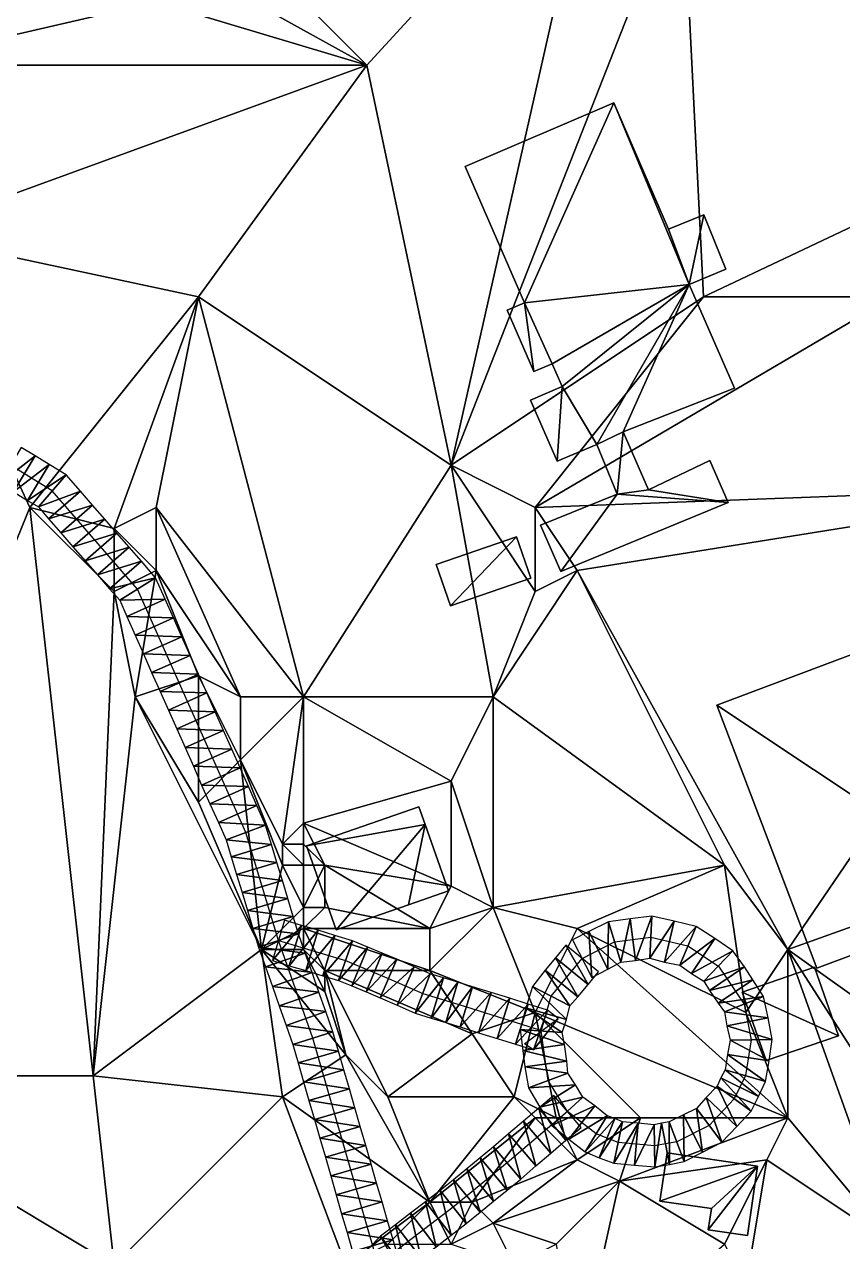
# Model space of a CAD drawing. Header units: metres. Extents: x -1103 to 901, y -902 to 905.
# Drawn here: x 471.5 to 549.2, y 562.2 to 677.9 of the extents above; entities that cross this region are included whole.
import ezdxf

# ---------------------------------------------------------------- set-up
doc = ezdxf.new("R2010")
doc.units = ezdxf.units.M
for name, color, linetype in [('OSM_BUILDING_FOOTPRINTS', 7, 'CONTINUOUS'), ('OSM_BUILDING_ROOFS', 1, 'CONTINUOUS'), ('OSM_BUILDING_WALLS', 8, 'CONTINUOUS'), ('OSM_ROAD_AXES', 2, 'CONTINUOUS'), ('OSM_ROAD_SURFACE', 9, 'CONTINUOUS'), ('OSM_TERRAIN', 3, 'CONTINUOUS')]:
    doc.layers.add(name, color=color, linetype=linetype)

msp = doc.modelspace()

# ---------------------------------------------------------------- linework, layer by layer
at = {"layer": 'OSM_BUILDING_FOOTPRINTS'}
for points in [[(513.36, 664.38, 8.88), (527.48, 670.43, 8.88), (532.67, 658.44, 8.88), (536.01, 659.8, 8.88), (538.12, 654.62, 8.88), (534.64, 653.17, 8.88), (538.93, 643.33, 8.88), (528.35, 639.17, 8.88), (530.77, 633.68, 8.88), (536.6, 636.45, 8.88), (538.32, 632.47, 8.88), (522.44, 625.9, 8.88), (520.51, 630.3, 8.88), (527.78, 633.25, 8.88), (525.84, 637.98, 8.88), (522.1, 636.38, 8.88), (519.56, 642.2, 8.88), (522.56, 643.49, 8.88), (521.62, 645.65, 8.88), (519.86, 644.9, 8.88), (517.33, 650.72, 8.88), (518.99, 651.43, 8.88), (513.36, 664.38, 8.88)], [(510.58, 626.58, 8.67), (518.23, 629.21, 8.67), (519.6, 625.27, 8.67), (511.95, 622.65, 8.67), (510.58, 626.58, 8.67)], [(555.21, 619.94, 8.89), (564.71, 594.94, 8.89), (546.77, 588.21, 8.89), (537.26, 613.22, 8.89), (555.21, 619.94, 8.89)], [(508.94, 603.56, 8.75), (509.54, 601.88, 8.75), (511.76, 595.57, 8.75), (507.95, 594.24, 8.75), (501.08, 591.85, 8.75), (498.26, 599.85, 8.75), (508.94, 603.56, 8.75)], [(546.55, 588.31, 8.74), (548.81, 581.81, 8.74), (541.94, 579.44, 8.74), (539.67, 585.95, 8.74), (546.55, 588.31, 8.74)], [(532.53, 570.67, 9.71), (541.13, 569.42, 9.71), (540.16, 562.83, 9.71), (536.44, 563.38, 9.71), (536.74, 565.38, 9.71), (531.84, 566.09, 9.71), (532.53, 570.67, 9.71)]]:
    msp.add_polyline3d(points, close=True, dxfattribs=at)
at = {"layer": 'OSM_BUILDING_ROOFS'}
for points in [[(527.48, 670.43, 18.88), (513.36, 664.38, 18.88), (518.99, 651.43, 18.88)], [(534.64, 653.17, 18.88), (527.48, 670.43, 18.88), (518.99, 651.43, 18.88)], [(534.64, 653.17, 18.88), (532.67, 658.44, 18.88), (527.48, 670.43, 18.88)], [(534.64, 653.17, 18.88), (536.01, 659.8, 18.88), (532.67, 658.44, 18.88)], [(534.64, 653.17, 18.88), (538.12, 654.62, 18.88), (536.01, 659.8, 18.88)], [(534.64, 653.17, 18.88), (518.99, 651.43, 18.88), (521.62, 645.65, 18.88)], [(534.64, 653.17, 18.88), (521.62, 645.65, 18.88), (522.56, 643.49, 18.88)], [(534.64, 653.17, 18.88), (522.56, 643.49, 18.88), (525.84, 637.98, 18.88)], [(528.35, 639.17, 18.88), (534.64, 653.17, 18.88), (525.84, 637.98, 18.88)], [(528.35, 639.17, 18.88), (538.93, 643.33, 18.88), (534.64, 653.17, 18.88)], [(518.99, 651.43, 18.88), (517.33, 650.72, 18.88), (519.86, 644.9, 18.88)], [(518.99, 651.43, 18.88), (519.86, 644.9, 18.88), (521.62, 645.65, 18.88)], [(522.56, 643.49, 18.88), (519.56, 642.2, 18.88), (522.1, 636.38, 18.88)], [(522.56, 643.49, 18.88), (522.1, 636.38, 18.88), (525.84, 637.98, 18.88)], [(528.35, 639.17, 18.88), (525.84, 637.98, 18.88), (527.78, 633.25, 18.88)], [(527.78, 633.25, 18.88), (530.77, 633.68, 18.88), (528.35, 639.17, 18.88)], [(538.32, 632.47, 18.88), (536.6, 636.45, 18.88), (530.77, 633.68, 18.88)], [(527.78, 633.25, 18.88), (520.51, 630.3, 18.88), (522.44, 625.9, 18.88)], [(527.78, 633.25, 18.88), (522.44, 625.9, 18.88), (538.32, 632.47, 18.88)], [(527.78, 633.25, 18.88), (538.32, 632.47, 18.88), (530.77, 633.68, 18.88)], [(518.23, 629.21, 18.67), (510.58, 626.58, 18.67), (511.95, 622.65, 18.67)], [(518.23, 629.21, 18.67), (511.95, 622.65, 18.67), (519.6, 625.27, 18.67)], [(564.71, 594.94, 18.89), (555.21, 619.94, 18.89), (537.26, 613.22, 18.89)], [(564.71, 594.94, 18.89), (537.26, 613.22, 18.89), (546.77, 588.21, 18.89)], [(509.54, 601.88, 18.75), (508.94, 603.56, 18.75), (498.26, 599.85, 18.75)], [(509.54, 601.88, 18.75), (498.26, 599.85, 18.75), (501.08, 591.85, 18.75)], [(509.54, 601.88, 18.75), (501.08, 591.85, 18.75), (507.95, 594.24, 18.75)], [(509.54, 601.88, 18.75), (507.95, 594.24, 18.75), (511.76, 595.57, 18.75)], [(548.81, 581.81, 18.74), (546.55, 588.31, 18.74), (539.67, 585.95, 18.74)], [(548.81, 581.81, 18.74), (539.67, 585.95, 18.74), (541.94, 579.44, 18.74)], [(541.13, 569.42, 19.71), (532.53, 570.67, 19.71), (531.84, 566.09, 19.71)], [(541.13, 569.42, 19.71), (531.84, 566.09, 19.71), (536.74, 565.38, 19.71)], [(541.13, 569.42, 19.71), (536.74, 565.38, 19.71), (536.44, 563.38, 19.71)], [(541.13, 569.42, 19.71), (536.44, 563.38, 19.71), (540.16, 562.83, 19.71)]]:
    msp.add_3dface(points, dxfattribs=at)
at = {"layer": 'OSM_BUILDING_WALLS'}
for points in [[(527.48, 670.43, 8.88), (513.36, 664.38, 8.88), (513.36, 664.38, 18.88)], [(527.48, 670.43, 8.88), (513.36, 664.38, 18.88), (527.48, 670.43, 18.88)], [(532.67, 658.44, 8.88), (527.48, 670.43, 8.88), (527.48, 670.43, 18.88)], [(532.67, 658.44, 8.88), (527.48, 670.43, 18.88), (532.67, 658.44, 18.88)], [(513.36, 664.38, 8.88), (518.99, 651.43, 8.88), (518.99, 651.43, 18.88)], [(513.36, 664.38, 8.88), (518.99, 651.43, 18.88), (513.36, 664.38, 18.88)], [(536.01, 659.8, 8.88), (532.67, 658.44, 8.88), (532.67, 658.44, 18.88)], [(536.01, 659.8, 8.88), (532.67, 658.44, 18.88), (536.01, 659.8, 18.88)], [(538.12, 654.62, 8.88), (536.01, 659.8, 8.88), (536.01, 659.8, 18.88)], [(538.12, 654.62, 8.88), (536.01, 659.8, 18.88), (538.12, 654.62, 18.88)], [(534.64, 653.17, 8.88), (538.12, 654.62, 8.88), (538.12, 654.62, 18.88)], [(534.64, 653.17, 8.88), (538.12, 654.62, 18.88), (534.64, 653.17, 18.88)], [(538.93, 643.33, 8.88), (534.64, 653.17, 8.88), (534.64, 653.17, 18.88)], [(538.93, 643.33, 8.88), (534.64, 653.17, 18.88), (538.93, 643.33, 18.88)], [(518.99, 651.43, 8.88), (517.33, 650.72, 8.88), (517.33, 650.72, 18.88)], [(518.99, 651.43, 8.88), (517.33, 650.72, 18.88), (518.99, 651.43, 18.88)], [(517.33, 650.72, 8.88), (519.86, 644.9, 8.88), (519.86, 644.9, 18.88)], [(517.33, 650.72, 8.88), (519.86, 644.9, 18.88), (517.33, 650.72, 18.88)], [(519.86, 644.9, 8.88), (521.62, 645.65, 8.88), (521.62, 645.65, 18.88)], [(519.86, 644.9, 8.88), (521.62, 645.65, 18.88), (519.86, 644.9, 18.88)], [(521.62, 645.65, 8.88), (522.56, 643.49, 8.88), (522.56, 643.49, 18.88)], [(521.62, 645.65, 8.88), (522.56, 643.49, 18.88), (521.62, 645.65, 18.88)], [(522.56, 643.49, 8.88), (519.56, 642.2, 8.88), (519.56, 642.2, 18.88)], [(522.56, 643.49, 8.88), (519.56, 642.2, 18.88), (522.56, 643.49, 18.88)], [(528.35, 639.17, 8.88), (538.93, 643.33, 8.88), (538.93, 643.33, 18.88)], [(528.35, 639.17, 8.88), (538.93, 643.33, 18.88), (528.35, 639.17, 18.88)], [(519.56, 642.2, 8.88), (522.1, 636.38, 8.88), (522.1, 636.38, 18.88)], [(519.56, 642.2, 8.88), (522.1, 636.38, 18.88), (519.56, 642.2, 18.88)], [(530.77, 633.68, 8.88), (528.35, 639.17, 8.88), (528.35, 639.17, 18.88)], [(530.77, 633.68, 8.88), (528.35, 639.17, 18.88), (530.77, 633.68, 18.88)], [(522.1, 636.38, 8.88), (525.84, 637.98, 8.88), (525.84, 637.98, 18.88)], [(522.1, 636.38, 8.88), (525.84, 637.98, 18.88), (522.1, 636.38, 18.88)], [(525.84, 637.98, 8.88), (527.78, 633.25, 8.88), (527.78, 633.25, 18.88)], [(525.84, 637.98, 8.88), (527.78, 633.25, 18.88), (525.84, 637.98, 18.88)], [(536.6, 636.45, 8.88), (530.77, 633.68, 8.88), (530.77, 633.68, 18.88)], [(536.6, 636.45, 8.88), (530.77, 633.68, 18.88), (536.6, 636.45, 18.88)], [(538.32, 632.47, 8.88), (536.6, 636.45, 8.88), (536.6, 636.45, 18.88)], [(538.32, 632.47, 8.88), (536.6, 636.45, 18.88), (538.32, 632.47, 18.88)], [(527.78, 633.25, 8.88), (520.51, 630.3, 8.88), (520.51, 630.3, 18.88)], [(527.78, 633.25, 8.88), (520.51, 630.3, 18.88), (527.78, 633.25, 18.88)], [(522.44, 625.9, 8.88), (538.32, 632.47, 8.88), (538.32, 632.47, 18.88)], [(522.44, 625.9, 8.88), (538.32, 632.47, 18.88), (522.44, 625.9, 18.88)], [(520.51, 630.3, 8.88), (522.44, 625.9, 8.88), (522.44, 625.9, 18.88)], [(520.51, 630.3, 8.88), (522.44, 625.9, 18.88), (520.51, 630.3, 18.88)], [(518.23, 629.21, 8.67), (510.58, 626.58, 8.67), (510.58, 626.58, 18.67)], [(518.23, 629.21, 8.67), (510.58, 626.58, 18.67), (518.23, 629.21, 18.67)], [(519.6, 625.27, 8.67), (518.23, 629.21, 8.67), (518.23, 629.21, 18.67)], [(519.6, 625.27, 8.67), (518.23, 629.21, 18.67), (519.6, 625.27, 18.67)], [(510.58, 626.58, 8.67), (511.95, 622.65, 8.67), (511.95, 622.65, 18.67)], [(510.58, 626.58, 8.67), (511.95, 622.65, 18.67), (510.58, 626.58, 18.67)], [(511.95, 622.65, 8.67), (519.6, 625.27, 8.67), (519.6, 625.27, 18.67)], [(511.95, 622.65, 8.67), (519.6, 625.27, 18.67), (511.95, 622.65, 18.67)], [(555.21, 619.94, 8.89), (537.26, 613.22, 8.89), (537.26, 613.22, 18.89)], [(555.21, 619.94, 8.89), (537.26, 613.22, 18.89), (555.21, 619.94, 18.89)], [(537.26, 613.22, 8.89), (546.77, 588.21, 8.89), (546.77, 588.21, 18.89)], [(537.26, 613.22, 8.89), (546.77, 588.21, 18.89), (537.26, 613.22, 18.89)], [(508.94, 603.56, 8.75), (498.26, 599.85, 8.75), (498.26, 599.85, 18.75)], [(508.94, 603.56, 8.75), (498.26, 599.85, 18.75), (508.94, 603.56, 18.75)], [(509.54, 601.88, 8.75), (508.94, 603.56, 8.75), (508.94, 603.56, 18.75)], [(509.54, 601.88, 8.75), (508.94, 603.56, 18.75), (509.54, 601.88, 18.75)], [(511.76, 595.57, 8.75), (509.54, 601.88, 8.75), (509.54, 601.88, 18.75)], [(511.76, 595.57, 8.75), (509.54, 601.88, 18.75), (511.76, 595.57, 18.75)], [(498.26, 599.85, 8.75), (501.08, 591.85, 8.75), (501.08, 591.85, 18.75)], [(498.26, 599.85, 8.75), (501.08, 591.85, 18.75), (498.26, 599.85, 18.75)], [(507.95, 594.24, 8.75), (511.76, 595.57, 8.75), (511.76, 595.57, 18.75)], [(507.95, 594.24, 8.75), (511.76, 595.57, 18.75), (507.95, 594.24, 18.75)], [(546.77, 588.21, 8.89), (564.71, 594.94, 8.89), (564.71, 594.94, 18.89)], [(546.77, 588.21, 8.89), (564.71, 594.94, 18.89), (546.77, 588.21, 18.89)], [(501.08, 591.85, 8.75), (507.95, 594.24, 8.75), (507.95, 594.24, 18.75)], [(501.08, 591.85, 8.75), (507.95, 594.24, 18.75), (501.08, 591.85, 18.75)], [(546.55, 588.31, 8.74), (539.67, 585.95, 8.74), (539.67, 585.95, 18.74)], [(546.55, 588.31, 8.74), (539.67, 585.95, 18.74), (546.55, 588.31, 18.74)], [(548.81, 581.81, 8.74), (546.55, 588.31, 8.74), (546.55, 588.31, 18.74)], [(548.81, 581.81, 8.74), (546.55, 588.31, 18.74), (548.81, 581.81, 18.74)], [(539.67, 585.95, 8.74), (541.94, 579.44, 8.74), (541.94, 579.44, 18.74)], [(539.67, 585.95, 8.74), (541.94, 579.44, 18.74), (539.67, 585.95, 18.74)], [(541.94, 579.44, 8.74), (548.81, 581.81, 8.74), (548.81, 581.81, 18.74)], [(541.94, 579.44, 8.74), (548.81, 581.81, 18.74), (541.94, 579.44, 18.74)], [(532.53, 570.67, 9.71), (531.84, 566.09, 9.71), (531.84, 566.09, 19.71)], [(532.53, 570.67, 9.71), (531.84, 566.09, 19.71), (532.53, 570.67, 19.71)], [(541.13, 569.42, 9.71), (532.53, 570.67, 9.71), (532.53, 570.67, 19.71)], [(541.13, 569.42, 9.71), (532.53, 570.67, 19.71), (541.13, 569.42, 19.71)], [(540.16, 562.83, 9.71), (541.13, 569.42, 9.71), (541.13, 569.42, 19.71)], [(540.16, 562.83, 9.71), (541.13, 569.42, 19.71), (540.16, 562.83, 19.71)], [(531.84, 566.09, 9.71), (536.74, 565.38, 9.71), (536.74, 565.38, 19.71)], [(531.84, 566.09, 9.71), (536.74, 565.38, 19.71), (531.84, 566.09, 19.71)], [(536.74, 565.38, 9.71), (536.44, 563.38, 9.71), (536.44, 563.38, 19.71)], [(536.74, 565.38, 9.71), (536.44, 563.38, 19.71), (536.74, 565.38, 19.71)], [(536.44, 563.38, 9.71), (540.16, 562.83, 9.71), (540.16, 562.83, 19.71)], [(536.44, 563.38, 9.71), (540.16, 562.83, 19.71), (536.44, 563.38, 19.71)]]:
    msp.add_3dface(points, dxfattribs=at)
at = {"layer": 'OSM_ROAD_AXES'}
for points in [[(505.08, 560.08, 13.86), (498.87, 581.58, 11.95), (495.61, 590.86, 11.83), (492.51, 601.1, 12.12), (482.22, 624.23, 13.26), (474.12, 633.57, 14.05), (468.81, 636.79, 14.31)], [(524.46, 589.13, 10.49), (527.54, 590.71, 10.42), (530.98, 591.16, 10.45), (534.51, 590.34, 10.53), (537.4, 588.42, 10.63), (539.84, 584.81, 10.78), (540.51, 581.42, 10.93), (539.97, 578.02, 11.09), (538.9, 575.82, 11.23), (536.52, 573.29, 11.56), (533.44, 571.74, 11.71), (531.34, 571.34, 11.79), (527.88, 571.66, 11.81), (525.79, 572.49, 11.67), (523.06, 574.62, 11.42), (521.23, 577.55, 11.19), (520.57, 582.25, 10.91), (521.52, 585.57, 10.7), (524.46, 589.13, 10.49)], [(495.61, 590.86, 11.83), (501.99, 588.94, 11.39), (506.07, 587.25, 11.19), (509.32, 585.81, 11.03), (513.46, 584.55, 10.86), (520.5, 582.34, 10.91), (520.57, 582.25, 10.91)], [(523.06, 574.62, 11.42), (517.33, 569.72, 12.22), (512.21, 565.53, 12.91), (505.08, 560.08, 13.86), (512.2, 544.56, 16.34), (512.65, 540.67, 16.76), (522.45, 518.7, 17.38), (531.62, 501.79, 16.94), (545.71, 477.35, 16.68), (553.72, 465.09, 16.82), (563.9, 450.77, 16.86), (582.48, 419, 16.12), (588.42, 404.86, 15.35), (593.11, 388.92, 15)]]:
    msp.add_polyline3d(points, dxfattribs=at)
at = {"layer": 'OSM_ROAD_SURFACE'}
for points in [[(472.5, 636.89, 14.18), (471.17, 637.69, 14.24), (469.1, 634.27, 14.35)], [(472.5, 636.89, 14.18), (469.1, 634.27, 14.35), (470.43, 633.47, 14.29)], [(473.83, 636.08, 14.11), (472.5, 636.89, 14.18), (470.43, 633.47, 14.29)], [(473.83, 636.08, 14.11), (470.43, 633.47, 14.29), (471.76, 632.66, 14.22)], [(475.43, 635.08, 14.03), (473.83, 636.08, 14.11), (471.76, 632.66, 14.22)], [(475.43, 635.08, 14.03), (471.76, 632.66, 14.22), (472.82, 632.05, 14.17)], [(476.79, 633.54, 13.95), (475.43, 635.08, 14.03), (472.82, 632.05, 14.17)], [(476.79, 633.54, 13.95), (472.82, 632.05, 14.17), (473.77, 630.92, 14.07)], [(477.95, 632.21, 13.88), (476.79, 633.54, 13.95), (473.77, 630.92, 14.07)], [(477.95, 632.21, 13.88), (473.77, 630.92, 14.07), (474.93, 629.59, 13.95)], [(479.11, 630.88, 13.81), (477.95, 632.21, 13.88), (474.93, 629.59, 13.95)], [(479.11, 630.88, 13.81), (474.93, 629.59, 13.95), (476.08, 628.26, 13.82)], [(480.26, 629.54, 13.71), (479.11, 630.88, 13.81), (476.08, 628.26, 13.82)], [(480.26, 629.54, 13.71), (476.08, 628.26, 13.82), (477.24, 626.92, 13.69)], [(481.42, 628.21, 13.56), (480.26, 629.54, 13.71), (477.24, 626.92, 13.69)], [(481.42, 628.21, 13.56), (477.24, 626.92, 13.69), (478.4, 625.59, 13.57)], [(482.58, 626.88, 13.41), (481.42, 628.21, 13.56), (478.4, 625.59, 13.57)], [(482.58, 626.88, 13.41), (478.4, 625.59, 13.57), (479.56, 624.26, 13.45)], [(483.92, 625.29, 13.26), (482.58, 626.88, 13.41), (479.56, 624.26, 13.45)], [(483.92, 625.29, 13.26), (479.56, 624.26, 13.45), (480.53, 623.17, 13.36)], [(484.84, 623.27, 13.11), (483.92, 625.29, 13.26), (480.53, 623.17, 13.36)], [(484.84, 623.27, 13.11), (480.53, 623.17, 13.36), (481.19, 621.64, 13.3)], [(485.63, 621.49, 12.99), (484.84, 623.27, 13.11), (481.19, 621.64, 13.3)], [(485.63, 621.49, 12.99), (481.19, 621.64, 13.3), (481.98, 619.86, 13.22)], [(486.43, 619.71, 12.86), (485.63, 621.49, 12.99), (481.98, 619.86, 13.22)], [(486.43, 619.71, 12.86), (481.98, 619.86, 13.22), (482.77, 618.08, 13.14)], [(487.22, 617.93, 12.73), (486.43, 619.71, 12.86), (482.77, 618.08, 13.14)], [(487.22, 617.93, 12.73), (482.77, 618.08, 13.14), (483.56, 616.3, 13.02)], [(488.01, 616.15, 12.6), (487.22, 617.93, 12.73), (483.56, 616.3, 13.02)], [(488.01, 616.15, 12.6), (483.56, 616.3, 13.02), (484.36, 614.52, 12.89)], [(488.8, 614.37, 12.53), (488.01, 616.15, 12.6), (484.36, 614.52, 12.89)], [(488.8, 614.37, 12.53), (484.36, 614.52, 12.89), (485.15, 612.74, 12.79)], [(489.59, 612.59, 12.45), (488.8, 614.37, 12.53), (485.15, 612.74, 12.79)], [(489.59, 612.59, 12.45), (485.15, 612.74, 12.79), (485.94, 610.96, 12.68)], [(490.38, 610.81, 12.38), (489.59, 612.59, 12.45), (485.94, 610.96, 12.68)], [(490.38, 610.81, 12.38), (485.94, 610.96, 12.68), (486.73, 609.18, 12.57)], [(491.18, 609.03, 12.3), (490.38, 610.81, 12.38), (486.73, 609.18, 12.57)], [(491.18, 609.03, 12.3), (486.73, 609.18, 12.57), (487.52, 607.4, 12.47)], [(491.97, 607.25, 12.23), (491.18, 609.03, 12.3), (487.52, 607.4, 12.47)], [(491.97, 607.25, 12.23), (487.52, 607.4, 12.47), (488.31, 605.62, 12.37)], [(492.76, 605.47, 12.2), (491.97, 607.25, 12.23), (488.31, 605.62, 12.37)], [(492.76, 605.47, 12.2), (488.31, 605.62, 12.37), (489.1, 603.85, 12.31)], [(493.55, 603.69, 12.17), (492.76, 605.47, 12.2), (489.1, 603.85, 12.31)], [(493.55, 603.69, 12.17), (489.1, 603.85, 12.31), (489.9, 602.07, 12.27)], [(494.39, 601.8, 12.14), (493.55, 603.69, 12.17), (489.9, 602.07, 12.27)], [(494.39, 601.8, 12.14), (489.9, 602.07, 12.27), (490.64, 600.4, 12.23)], [(494.94, 599.97, 12.11), (494.39, 601.8, 12.14), (490.64, 600.4, 12.23)], [(494.94, 599.97, 12.11), (490.64, 600.4, 12.23), (491.12, 598.81, 12.2)], [(495.46, 598.26, 12.08), (494.94, 599.97, 12.11), (491.12, 598.81, 12.2)], [(495.46, 598.26, 12.08), (491.12, 598.81, 12.2), (491.63, 597.11, 12.17)], [(495.98, 596.56, 12.04), (495.46, 598.26, 12.08), (491.63, 597.11, 12.17)], [(495.98, 596.56, 12.04), (491.63, 597.11, 12.17), (492.15, 595.4, 12.14)], [(496.49, 594.85, 11.95), (495.98, 596.56, 12.04), (492.15, 595.4, 12.14)], [(496.49, 594.85, 11.95), (492.15, 595.4, 12.14), (492.66, 593.69, 12.11)], [(497.01, 593.14, 11.87), (496.49, 594.85, 11.95), (492.66, 593.69, 12.11)], [(497.01, 593.14, 11.87), (492.66, 593.69, 12.11), (493.18, 591.99, 12.08)], [(497.51, 591.48, 11.74), (497.01, 593.14, 11.87), (493.18, 591.99, 12.08)], [(495.04, 588.94, 12.02), (497.78, 592.29, 11.69), (496.19, 592.77, 11.93)], [(495.04, 588.94, 12.02), (496.63, 588.46, 11.97), (497.78, 592.29, 11.69)], [(496.63, 588.46, 11.97), (499.37, 591.82, 11.55), (497.78, 592.29, 11.69)], [(526.91, 588.14, 10.59), (526.95, 592.62, 10.4), (525.09, 591.7, 10.4)], [(526.91, 588.14, 10.59), (528.14, 588.8, 10.55), (526.95, 592.62, 10.4)], [(528.14, 588.8, 10.55), (529.01, 592.92, 10.42), (526.95, 592.62, 10.4)], [(528.14, 588.8, 10.55), (529.52, 588.95, 10.56), (529.01, 592.92, 10.42)], [(529.52, 588.95, 10.56), (531.09, 593.15, 10.44), (529.01, 592.92, 10.42)], [(529.52, 588.95, 10.56), (530.88, 589.16, 10.56), (531.09, 593.15, 10.44)], [(530.88, 589.16, 10.56), (533.2, 592.7, 10.49), (531.09, 593.15, 10.44)], [(530.88, 589.16, 10.56), (532.29, 588.8, 10.6), (533.2, 592.7, 10.49)], [(532.29, 588.8, 10.6), (535.29, 592.18, 10.53), (533.2, 592.7, 10.49)], [(532.29, 588.8, 10.6), (533.73, 588.5, 10.63), (535.29, 592.18, 10.53)], [(533.73, 588.5, 10.63), (537.06, 591.05, 10.6), (535.29, 592.18, 10.53)], [(497.51, 591.48, 11.74), (493.18, 591.99, 12.08), (493.71, 590.23, 12.06)], [(498.15, 589.66, 12), (497.51, 591.48, 11.74), (493.71, 590.23, 12.06)], [(496.63, 588.46, 11.97), (498.22, 587.99, 11.95), (499.37, 591.82, 11.55)], [(498.22, 587.99, 11.95), (500.97, 591.34, 11.47), (499.37, 591.82, 11.55)], [(498.22, 587.99, 11.95), (499.82, 587.51, 11.71), (500.97, 591.34, 11.47)], [(499.82, 587.51, 11.71), (502.65, 590.83, 11.38), (500.97, 591.34, 11.47)], [(525.37, 587.35, 10.64), (525.09, 591.7, 10.4), (523.55, 590.91, 10.44)], [(525.37, 587.35, 10.64), (526.91, 588.14, 10.59), (525.09, 591.7, 10.4)], [(533.73, 588.5, 10.63), (534.85, 587.71, 10.67), (537.06, 591.05, 10.6)], [(534.85, 587.71, 10.67), (538.79, 589.87, 10.66), (537.06, 591.05, 10.6)], [(498.15, 589.66, 12), (493.71, 590.23, 12.06), (494.38, 588.34, 12.05)], [(499.82, 587.51, 11.71), (501.32, 587.06, 11.51), (502.65, 590.83, 11.38)], [(501.32, 587.06, 11.51), (504.11, 590.23, 11.31), (502.65, 590.83, 11.38)], [(501.32, 587.06, 11.51), (502.58, 586.53, 11.44), (504.11, 590.23, 11.31)], [(502.58, 586.53, 11.44), (505.47, 589.66, 11.25), (504.11, 590.23, 11.31)], [(525.02, 586.67, 10.68), (522.92, 590.4, 10.47), (521.94, 589.22, 10.54)], [(525.02, 586.67, 10.68), (526, 587.86, 10.61), (522.92, 590.4, 10.47)], [(534.85, 587.71, 10.67), (536.02, 586.98, 10.71), (538.79, 589.87, 10.66)], [(536.02, 586.98, 10.71), (539.88, 588.34, 10.74), (538.79, 589.87, 10.66)], [(498.8, 587.81, 11.94), (498.15, 589.66, 12), (494.38, 588.34, 12.05)], [(502.58, 586.53, 11.44), (503.94, 585.97, 11.37), (505.47, 589.66, 11.25)], [(503.94, 585.97, 11.37), (506.86, 589.09, 11.19), (505.47, 589.66, 11.25)], [(503.94, 585.97, 11.37), (505.28, 585.41, 11.3), (506.86, 589.09, 11.19)], [(505.28, 585.41, 11.3), (508.5, 588.36, 11.11), (506.86, 589.09, 11.19)], [(524.04, 585.49, 10.75), (521.94, 589.22, 10.54), (520.96, 588.03, 10.6)], [(524.04, 585.49, 10.75), (525.02, 586.67, 10.68), (521.94, 589.22, 10.54)], [(498.8, 587.81, 11.94), (494.38, 588.34, 12.05), (495.03, 586.48, 12.06)], [(499.45, 585.95, 11.9), (498.8, 587.81, 11.94), (495.03, 586.48, 12.06)], [(505.28, 585.41, 11.3), (506.88, 584.7, 11.22), (508.5, 588.36, 11.11)], [(506.88, 584.7, 11.22), (510.02, 587.68, 11.04), (508.5, 588.36, 11.11)], [(506.88, 584.7, 11.22), (508.61, 583.94, 11.13), (510.02, 587.68, 11.04)], [(508.61, 583.94, 11.13), (511.28, 587.31, 11.01), (510.02, 587.68, 11.04)], [(523.3, 584.66, 10.8), (520.96, 588.03, 10.6), (519.74, 586.48, 10.69)], [(523.3, 584.66, 10.8), (524.04, 585.49, 10.75), (520.96, 588.03, 10.6)], [(536.02, 586.98, 10.71), (536.56, 586.1, 10.74), (539.88, 588.34, 10.74)], [(536.56, 586.1, 10.74), (540.68, 587.13, 10.81), (539.88, 588.34, 10.74)], [(499.45, 585.95, 11.9), (495.03, 586.48, 12.06), (495.68, 584.63, 12.07)], [(508.61, 583.94, 11.13), (510.12, 583.48, 11.05), (511.28, 587.31, 11.01)], [(510.12, 583.48, 11.05), (512.66, 586.89, 10.98), (511.28, 587.31, 11.01)], [(510.12, 583.48, 11.05), (511.5, 583.06, 10.97), (512.66, 586.89, 10.98)], [(511.5, 583.06, 10.97), (514.05, 586.46, 10.95), (512.66, 586.89, 10.98)], [(511.5, 583.06, 10.97), (512.87, 582.64, 10.9), (514.05, 586.46, 10.95)], [(512.87, 582.64, 10.9), (515.82, 585.91, 10.91), (514.05, 586.46, 10.95)], [(522.97, 583.36, 10.88), (519.74, 586.48, 10.69), (519.12, 584.46, 10.86)], [(522.97, 583.36, 10.88), (523.3, 584.66, 10.8), (519.74, 586.48, 10.69)], [(536.56, 586.1, 10.74), (537.37, 584.9, 10.8), (540.68, 587.13, 10.81)], [(537.37, 584.9, 10.8), (541.7, 585.54, 10.91), (540.68, 587.13, 10.81)], [(500.11, 584.1, 11.91), (499.45, 585.95, 11.9), (495.68, 584.63, 12.07)], [(512.87, 582.64, 10.9), (514.62, 582.09, 10.85), (515.82, 585.91, 10.91)], [(514.62, 582.09, 10.85), (517.58, 585.36, 10.86), (515.82, 585.91, 10.91)], [(514.62, 582.09, 10.85), (516.38, 581.54, 10.92), (517.58, 585.36, 10.86)], [(516.38, 581.54, 10.92), (519.34, 584.8, 10.81), (517.58, 585.36, 10.86)], [(537.37, 584.9, 10.8), (537.98, 584.07, 10.84), (541.7, 585.54, 10.91)], [(537.98, 584.07, 10.84), (542.13, 583.51, 10.99), (541.7, 585.54, 10.91)], [(500.11, 584.1, 11.91), (495.68, 584.63, 12.07), (496.33, 582.77, 12.08)], [(500.77, 582.19, 11.92), (500.11, 584.1, 11.91), (496.33, 582.77, 12.08)], [(516.38, 581.54, 10.92), (518.14, 580.99, 10.98), (519.34, 584.8, 10.81)], [(518.14, 580.99, 10.98), (521.17, 584.23, 10.83), (519.34, 584.8, 10.81)], [(518.14, 580.99, 10.98), (519.84, 580.46, 11.05), (521.17, 584.23, 10.83)], [(522.56, 582.1, 11.01), (519.12, 584.46, 10.86), (518.58, 582.41, 10.91)], [(522.56, 582.1, 11.01), (522.97, 583.36, 10.88), (519.12, 584.46, 10.86)], [(519.84, 580.46, 11.05), (522.17, 583.45, 10.87), (521.17, 584.23, 10.83)], [(537.98, 584.07, 10.84), (538.21, 582.73, 10.91), (542.13, 583.51, 10.99)], [(519.84, 580.46, 11.05), (518.97, 581.05, 11), (522.17, 583.45, 10.87)], [(538.21, 582.73, 10.91), (542.51, 581.46, 11.07), (542.13, 583.51, 10.99)], [(500.77, 582.19, 11.92), (496.33, 582.77, 12.08), (496.97, 580.97, 12.09)], [(501.31, 580.34, 11.93), (500.77, 582.19, 11.92), (496.97, 580.97, 12.09)], [(522.77, 580.97, 11.13), (522.56, 582.1, 11.01), (518.58, 582.41, 10.91)], [(522.77, 580.97, 11.13), (518.58, 582.41, 10.91), (518.81, 580.41, 11.03)], [(538.21, 582.73, 10.91), (538.51, 581.38, 10.97), (542.51, 581.46, 11.07)], [(501.31, 580.34, 11.93), (496.97, 580.97, 12.09), (497.47, 579.23, 12.1)], [(522.99, 579.4, 11.22), (522.77, 580.97, 11.13), (518.81, 580.41, 11.03)], [(538.51, 581.38, 10.97), (538.26, 580.03, 11.03), (542.22, 579.41, 11.11)], [(538.51, 581.38, 10.97), (542.22, 579.41, 11.11), (542.51, 581.46, 11.07)], [(501.83, 578.55, 12.04), (501.31, 580.34, 11.93), (497.47, 579.23, 12.1)], [(522.99, 579.4, 11.22), (518.81, 580.41, 11.03), (519.03, 578.84, 11.13)], [(523.11, 578.25, 11.28), (522.99, 579.4, 11.22), (519.03, 578.84, 11.13)], [(538.26, 580.03, 11.03), (538.05, 578.57, 11.11), (541.89, 577.46, 11.18)], [(538.26, 580.03, 11.03), (541.89, 577.46, 11.18), (542.22, 579.41, 11.11)], [(501.83, 578.55, 12.04), (497.47, 579.23, 12.1), (497.99, 577.44, 12.11)], [(502.35, 576.76, 12.2), (501.83, 578.55, 12.04), (497.99, 577.44, 12.11)], [(523.11, 578.25, 11.28), (519.03, 578.84, 11.13), (519.36, 576.85, 11.25)], [(523.84, 577.14, 11.37), (523.11, 578.25, 11.28), (519.36, 576.85, 11.25)], [(538.05, 578.57, 11.11), (537.63, 577.79, 11.15), (541.23, 576.04, 11.24)], [(538.05, 578.57, 11.11), (541.23, 576.04, 11.24), (541.89, 577.46, 11.18)], [(502.35, 576.76, 12.2), (497.99, 577.44, 12.11), (498.5, 575.65, 12.26)], [(523.84, 577.14, 11.37), (519.36, 576.85, 11.25), (520.45, 575.03, 11.37)], [(524.54, 575.96, 11.46), (523.84, 577.14, 11.37), (520.45, 575.03, 11.37)], [(537.63, 577.79, 11.15), (537.28, 577, 11.2), (540.51, 574.64, 11.38)], [(537.63, 577.79, 11.15), (540.51, 574.64, 11.38), (541.23, 576.04, 11.24)], [(502.86, 574.97, 12.36), (502.35, 576.76, 12.2), (498.5, 575.65, 12.26)], [(521.76, 576.14, 11.33), (520.33, 574.92, 11.37), (522.92, 571.88, 11.68)], [(524.54, 575.96, 11.46), (520.45, 575.03, 11.37), (521.57, 573.28, 11.69)], [(525.65, 575.13, 11.55), (524.54, 575.96, 11.46), (521.57, 573.28, 11.69)], [(521.76, 576.14, 11.33), (522.92, 571.88, 11.68), (524.36, 573.1, 11.62)], [(536.25, 575.93, 11.35), (535.32, 574.9, 11.52), (537.72, 571.69, 11.63)], [(537.28, 577, 11.2), (536.25, 575.93, 11.35), (539.16, 573.18, 11.53)], [(536.25, 575.93, 11.35), (537.72, 571.69, 11.63), (539.16, 573.18, 11.53)], [(537.28, 577, 11.2), (539.16, 573.18, 11.53), (540.51, 574.64, 11.38)], [(502.86, 574.97, 12.36), (498.5, 575.65, 12.26), (499.02, 573.86, 12.42)], [(503.38, 573.18, 12.52), (502.86, 574.97, 12.36), (499.02, 573.86, 12.42)], [(520.33, 574.92, 11.37), (518.89, 573.69, 11.89), (521.49, 570.65, 11.95)], [(520.33, 574.92, 11.37), (521.49, 570.65, 11.95), (522.92, 571.88, 11.68)], [(525.65, 575.13, 11.55), (521.57, 573.28, 11.69), (523.19, 571.98, 11.64)], [(526.84, 574.19, 11.65), (525.65, 575.13, 11.55), (523.19, 571.98, 11.64)], [(535.32, 574.9, 11.52), (534.08, 574.3, 11.63), (535.88, 570.73, 11.75)], [(535.32, 574.9, 11.52), (535.88, 570.73, 11.75), (537.72, 571.69, 11.63)], [(503.38, 573.18, 12.52), (499.02, 573.86, 12.42), (499.54, 572.07, 12.58)], [(518.89, 573.69, 11.89), (517.46, 572.47, 12.1), (520.06, 569.43, 12.1)], [(518.89, 573.69, 11.89), (520.06, 569.43, 12.1), (521.49, 570.65, 11.95)], [(526.84, 574.19, 11.65), (523.19, 571.98, 11.64), (524.74, 570.78, 11.79)], [(527.57, 573.93, 11.7), (526.84, 574.19, 11.65), (524.74, 570.78, 11.79)], [(527.57, 573.93, 11.7), (524.74, 570.78, 11.79), (526.09, 570.22, 11.87)], [(528.28, 573.62, 11.75), (527.57, 573.93, 11.7), (526.09, 570.22, 11.87)], [(528.28, 573.62, 11.75), (526.09, 570.22, 11.87), (527.47, 569.7, 11.95)], [(529.79, 573.49, 11.82), (528.28, 573.62, 11.75), (527.47, 569.7, 11.95)], [(532.73, 573.61, 11.72), (532.01, 573.5, 11.75), (532.76, 569.57, 11.88)], [(534.08, 574.3, 11.63), (532.73, 573.61, 11.72), (534.14, 569.87, 11.86)], [(532.73, 573.61, 11.72), (532.76, 569.57, 11.88), (534.14, 569.87, 11.86)], [(534.08, 574.3, 11.63), (534.14, 569.87, 11.86), (535.88, 570.73, 11.75)], [(503.9, 571.38, 12.68), (503.38, 573.18, 12.52), (499.54, 572.07, 12.58)], [(517.46, 572.47, 12.1), (516.05, 571.26, 12.3), (518.62, 568.19, 12.26)], [(517.46, 572.47, 12.1), (518.62, 568.19, 12.26), (520.06, 569.43, 12.1)], [(529.79, 573.49, 11.82), (527.47, 569.7, 11.95), (529.42, 569.51, 11.96)], [(531.31, 573.34, 11.78), (529.79, 573.49, 11.82), (529.42, 569.51, 11.96)], [(531.31, 573.34, 11.78), (529.42, 569.51, 11.96), (531.36, 569.34, 11.91)], [(532.01, 573.5, 11.75), (531.31, 573.34, 11.78), (531.36, 569.34, 11.91)], [(532.01, 573.5, 11.75), (531.36, 569.34, 11.91), (532.76, 569.57, 11.88)], [(503.9, 571.38, 12.68), (499.54, 572.07, 12.58), (500.06, 570.27, 12.74)], [(504.42, 569.59, 12.84), (503.9, 571.38, 12.68), (500.06, 570.27, 12.74)], [(504.42, 569.59, 12.84), (500.06, 570.27, 12.74), (500.57, 568.48, 12.91)], [(514.78, 570.22, 12.47), (513.5, 569.17, 12.65), (516.04, 566.08, 12.63)], [(516.05, 571.26, 12.3), (514.78, 570.22, 12.47), (517.32, 567.13, 12.42)], [(514.78, 570.22, 12.47), (516.04, 566.08, 12.63), (517.32, 567.13, 12.42)], [(516.05, 571.26, 12.3), (517.32, 567.13, 12.42), (518.62, 568.19, 12.26)], [(504.93, 567.8, 13), (504.42, 569.59, 12.84), (500.57, 568.48, 12.91)], [(513.5, 569.17, 12.65), (512.23, 568.13, 12.82), (514.76, 565.03, 12.84)], [(513.5, 569.17, 12.65), (514.76, 565.03, 12.84), (516.04, 566.08, 12.63)], [(504.93, 567.8, 13), (500.57, 568.48, 12.91), (501.09, 566.69, 13.07)], [(512.23, 568.13, 12.82), (510.97, 567.1, 12.99), (513.45, 563.96, 13.03)], [(512.23, 568.13, 12.82), (513.45, 563.96, 13.03), (514.76, 565.03, 12.84)], [(505.45, 566.01, 13.16), (504.93, 567.8, 13), (501.09, 566.69, 13.07)], [(505.45, 566.01, 13.16), (501.09, 566.69, 13.07), (501.61, 564.9, 13.23)], [(510.97, 567.1, 12.99), (509.57, 566.03, 13.19), (512, 562.85, 13.28)], [(510.97, 567.1, 12.99), (512, 562.85, 13.28), (513.45, 563.96, 13.03)], [(505.97, 564.22, 13.32), (505.45, 566.01, 13.16), (501.61, 564.9, 13.23)], [(509.57, 566.03, 13.19), (508.15, 564.94, 13.28), (510.58, 561.76, 13.48)], [(509.57, 566.03, 13.19), (510.58, 561.76, 13.48), (512, 562.85, 13.28)], [(505.97, 564.22, 13.32), (501.61, 564.9, 13.23), (502.13, 563.11, 13.39)], [(508.15, 564.94, 13.28), (506.72, 563.85, 13.36), (509.15, 560.67, 13.78)], [(508.15, 564.94, 13.28), (509.15, 560.67, 13.78), (510.58, 561.76, 13.48)], [(506.49, 562.43, 13.55), (505.97, 564.22, 13.32), (502.13, 563.11, 13.39)], [(506.72, 563.85, 13.36), (505.29, 562.76, 13.45), (507.72, 559.58, 14)], [(506.72, 563.85, 13.36), (507.72, 559.58, 14), (509.15, 560.67, 13.78)], [(506.49, 562.43, 13.55), (502.13, 563.11, 13.39), (502.64, 561.32, 13.55)], [(507, 560.63, 13.83), (506.49, 562.43, 13.55), (502.64, 561.32, 13.55)], [(505.29, 562.76, 13.45), (503.13, 560.52, 13.66), (507.03, 559.64, 13.95)], [(505.29, 562.76, 13.45), (507.03, 559.64, 13.95), (507.72, 559.58, 14)]]:
    msp.add_3dface(points, dxfattribs=at)
at = {"layer": 'OSM_TERRAIN'}
for points in [[(458, 688, 13.94), (458, 674, 13.97), (478, 700, 12.38)], [(458, 674, 13.97), (484, 680, 12.44), (478, 700, 12.38)], [(504, 674, 11.5), (526, 698, 10.78), (492, 686, 11.35)], [(512, 636, 11.13), (526, 698, 10.78), (504, 674, 11.5)], [(512, 636, 11.13), (534, 692, 10.97), (526, 698, 10.78)], [(536, 652, 11.02), (534, 692, 10.97), (512, 636, 11.13)], [(536, 652, 11.02), (574, 670, 12.86), (534, 692, 10.97)], [(574, 670, 12.86), (572, 692, 12.89), (534, 692, 10.97)], [(486, 684, 11.71), (504, 674, 11.5), (492, 686, 11.35)], [(484, 680, 12.44), (504, 674, 11.5), (486, 684, 11.71)], [(504, 674, 11.5), (484, 680, 12.44), (458, 674, 13.97)], [(460, 658, 14.71), (504, 674, 11.5), (458, 674, 13.97)], [(488, 652, 13.32), (504, 674, 11.5), (460, 658, 14.71)], [(488, 652, 13.32), (512, 636, 11.13), (504, 674, 11.5)], [(554, 652, 11.91), (574, 670, 12.86), (536, 652, 11.02)], [(450, 578, 15.36), (472, 632, 14.16), (460, 658, 14.71)], [(460, 658, 14.71), (472, 632, 14.16), (488, 652, 13.32)], [(472, 632, 14.16), (480, 630, 13.71), (488, 652, 13.32)], [(480, 630, 13.71), (484, 632, 13.15), (488, 652, 13.32)], [(484, 632, 13.15), (498, 614, 10.96), (488, 652, 13.32)], [(498, 614, 10.96), (512, 636, 11.13), (488, 652, 13.32)], [(520, 632, 10.91), (536, 652, 11.02), (512, 636, 11.13)], [(520, 632, 10.91), (554, 652, 11.91), (536, 652, 11.02)], [(520, 632, 10.91), (574, 634, 10.96), (554, 652, 11.91)], [(498, 614, 10.96), (516, 614, 10.08), (512, 636, 11.13)], [(516, 614, 10.08), (520, 624, 10.7), (512, 636, 11.13)], [(520, 624, 10.7), (520, 632, 10.91), (512, 636, 11.13)], [(524, 626, 10.97), (574, 634, 10.96), (520, 632, 10.91)], [(524, 626, 10.97), (544, 590, 10.86), (574, 634, 10.96)], [(544, 590, 10.86), (572, 600, 10.91), (574, 634, 10.96)], [(450, 578, 15.36), (478, 578, 13.9), (472, 632, 14.16)], [(478, 578, 13.9), (480, 624, 13.36), (472, 632, 14.16)], [(480, 624, 13.36), (480, 630, 13.71), (472, 632, 14.16)], [(484, 626, 13.22), (484, 632, 13.15), (480, 630, 13.71)], [(484, 626, 13.22), (492, 614, 11.69), (484, 632, 13.15)], [(492, 614, 11.69), (498, 614, 10.96), (484, 632, 13.15)], [(520, 624, 10.7), (524, 626, 10.97), (520, 632, 10.91)], [(480, 624, 13.36), (484, 626, 13.22), (480, 630, 13.71)], [(482, 614, 13.04), (484, 626, 13.22), (480, 624, 13.36)], [(482, 614, 13.04), (488, 616, 12.56), (484, 626, 13.22)], [(488, 616, 12.56), (492, 614, 11.69), (484, 626, 13.22)], [(538, 598, 10.34), (524, 626, 10.97), (516, 614, 10.08)], [(516, 614, 10.08), (524, 626, 10.97), (520, 624, 10.7)], [(538, 598, 10.34), (544, 590, 10.86), (524, 626, 10.97)], [(482, 614, 13.04), (480, 624, 13.36), (478, 578, 13.9)], [(482, 614, 13.04), (488, 604, 12.3), (488, 616, 12.56)], [(492, 608, 12.19), (488, 616, 12.56), (488, 604, 12.3)], [(492, 608, 12.19), (492, 614, 11.69), (488, 616, 12.56)], [(478, 578, 13.9), (494, 590, 11.99), (482, 614, 13.04)], [(494, 590, 11.99), (488, 604, 12.3), (482, 614, 13.04)], [(496, 600, 11.87), (498, 614, 10.96), (492, 608, 12.19)], [(492, 608, 12.19), (498, 614, 10.96), (492, 614, 11.69)], [(496, 600, 11.87), (498, 602, 11.18), (498, 614, 10.96)], [(498, 602, 11.18), (512, 606, 10.24), (498, 614, 10.96)], [(512, 606, 10.24), (516, 614, 10.08), (498, 614, 10.96)], [(516, 594, 10.15), (516, 614, 10.08), (512, 606, 10.24)], [(516, 594, 10.15), (538, 598, 10.34), (516, 614, 10.08)], [(494, 590, 11.99), (492, 608, 12.19), (488, 604, 12.3)], [(494, 590, 11.99), (496, 598, 12.02), (492, 608, 12.19)], [(492, 608, 12.19), (496, 598, 12.02), (496, 600, 11.87)], [(498, 602, 11.18), (512, 596, 10.78), (512, 606, 10.24)], [(512, 596, 10.78), (516, 594, 10.15), (512, 606, 10.24)], [(496, 600, 11.87), (498, 600, 10.91), (498, 602, 11.18)], [(498, 600, 10.91), (500, 598, 10.82), (498, 602, 11.18)], [(500, 598, 10.82), (512, 596, 10.78), (498, 602, 11.18)], [(496, 598, 12.02), (498, 598, 11.24), (496, 600, 11.87)], [(498, 598, 11.24), (498, 600, 10.91), (496, 600, 11.87)], [(498, 598, 11.24), (500, 598, 10.82), (498, 600, 10.91)], [(572, 570, 11), (572, 600, 10.91), (544, 590, 10.86)], [(494, 590, 11.99), (498, 594, 11.76), (496, 598, 12.02)], [(498, 594, 11.76), (498, 598, 11.24), (496, 598, 12.02)], [(498, 594, 11.76), (500, 594, 11.04), (500, 598, 10.82)], [(498, 594, 11.76), (500, 598, 10.82), (498, 598, 11.24)], [(500, 594, 11.04), (510, 592, 10.71), (500, 598, 10.82)], [(510, 592, 10.71), (512, 596, 10.78), (500, 598, 10.82)], [(524, 592, 10.32), (538, 598, 10.34), (516, 594, 10.15)], [(540, 584, 10.81), (538, 598, 10.34), (524, 592, 10.32)], [(540, 584, 10.81), (544, 590, 10.86), (538, 598, 10.34)], [(510, 592, 10.71), (516, 594, 10.15), (512, 596, 10.78)], [(494, 590, 11.99), (498, 592, 11.59), (498, 594, 11.76)], [(498, 592, 11.59), (500, 594, 11.04), (498, 594, 11.76)], [(498, 592, 11.59), (510, 592, 10.71), (500, 594, 11.04)], [(510, 588, 10.99), (520, 584, 10.8), (516, 594, 10.15)], [(510, 588, 10.99), (516, 594, 10.15), (510, 592, 10.71)], [(520, 584, 10.8), (524, 592, 10.32), (516, 594, 10.15)], [(498, 590, 11.96), (498, 592, 11.59), (494, 590, 11.99)], [(500, 588, 11.5), (498, 592, 11.59), (498, 590, 11.96)], [(500, 588, 11.5), (510, 588, 10.99), (498, 592, 11.59)], [(498, 592, 11.59), (510, 588, 10.99), (510, 592, 10.71)], [(520, 584, 10.8), (544, 574, 11.3), (524, 592, 10.32)], [(524, 592, 10.32), (544, 574, 11.3), (540, 584, 10.81)], [(496, 576, 12.16), (494, 590, 11.99), (478, 578, 13.9)], [(496, 576, 12.16), (502, 580, 11.86), (494, 590, 11.99)], [(502, 580, 11.86), (500, 586, 11.83), (494, 590, 11.99)], [(500, 586, 11.83), (498, 590, 11.96), (494, 590, 11.99)], [(500, 586, 11.83), (500, 588, 11.5), (498, 590, 11.96)], [(544, 574, 11.3), (544, 590, 10.86), (540, 584, 10.81)], [(554, 562, 11.65), (562, 562, 11), (544, 590, 10.86)], [(562, 562, 11), (572, 570, 11), (544, 590, 10.86)], [(544, 590, 10.86), (544, 574, 11.3), (554, 562, 11.65)], [(502, 580, 11.86), (506, 576, 11.71), (500, 588, 11.5)], [(506, 576, 11.71), (514, 582, 10.79), (500, 588, 11.5)], [(502, 580, 11.86), (500, 588, 11.5), (500, 586, 11.83)], [(514, 582, 10.79), (510, 588, 10.99), (500, 588, 11.5)], [(514, 582, 10.79), (520, 584, 10.8), (510, 588, 10.99)], [(518, 576, 11.22), (520, 584, 10.8), (514, 582, 10.79)], [(522, 574, 11.4), (520, 584, 10.8), (518, 576, 11.22)], [(522, 574, 11.4), (530, 574, 11.75), (520, 584, 10.8)], [(530, 574, 11.75), (544, 574, 11.3), (520, 584, 10.8)], [(506, 576, 11.71), (518, 576, 11.22), (514, 582, 10.79)], [(510, 566, 13.15), (502, 580, 11.86), (496, 576, 12.16)], [(510, 566, 13.15), (506, 576, 11.71), (502, 580, 11.86)], [(458, 546, 16.68), (480, 560, 14.82), (450, 578, 15.36)], [(480, 560, 14.82), (478, 578, 13.9), (450, 578, 15.36)], [(480, 560, 14.82), (496, 576, 12.16), (478, 578, 13.9)], [(502, 560, 13.62), (496, 576, 12.16), (480, 560, 14.82)], [(502, 560, 13.62), (510, 566, 13.15), (496, 576, 12.16)], [(510, 566, 13.15), (518, 576, 11.22), (506, 576, 11.71)], [(510, 566, 13.15), (520, 574, 11.83), (518, 576, 11.22)], [(520, 574, 11.83), (522, 574, 11.4), (518, 576, 11.22)], [(510, 566, 13.15), (514, 566, 12.62), (520, 574, 11.83)], [(514, 566, 12.62), (524, 570, 11.77), (520, 574, 11.83)], [(524, 570, 11.77), (522, 574, 11.4), (520, 574, 11.83)], [(524, 570, 11.77), (530, 574, 11.75), (522, 574, 11.4)], [(524, 570, 11.77), (528, 568, 12.01), (530, 574, 11.75)], [(542, 570, 11.92), (544, 574, 11.3), (528, 568, 12.01)], [(528, 568, 12.01), (544, 574, 11.3), (530, 574, 11.75)], [(542, 570, 11.92), (554, 562, 11.65), (544, 574, 11.3)], [(516, 564, 12.97), (524, 570, 11.77), (514, 566, 12.62)], [(516, 564, 12.97), (528, 568, 12.01), (524, 570, 11.77)], [(538, 562, 12.15), (542, 570, 11.92), (528, 568, 12.01)], [(538, 562, 12.15), (540, 558, 12.75), (542, 570, 11.92)], [(542, 570, 11.92), (540, 558, 12.75), (554, 562, 11.65)], [(522, 562, 13.44), (528, 568, 12.01), (516, 564, 12.97)], [(524, 550, 14.67), (528, 568, 12.01), (522, 562, 13.44)], [(524, 550, 14.67), (538, 562, 12.15), (528, 568, 12.01)], [(502, 560, 13.62), (506, 562, 13.55), (510, 566, 13.15)], [(506, 562, 13.55), (512, 562, 13.32), (510, 566, 13.15)], [(512, 562, 13.32), (514, 566, 12.62), (510, 566, 13.15)], [(512, 562, 13.32), (516, 564, 12.97), (514, 566, 12.62)], [(512, 562, 13.32), (518, 560, 14.62), (516, 564, 12.97)], [(518, 560, 14.62), (522, 562, 13.44), (516, 564, 12.97)]]:
    msp.add_3dface(points, dxfattribs=at)

doc.saveas('drawing.dxf')
